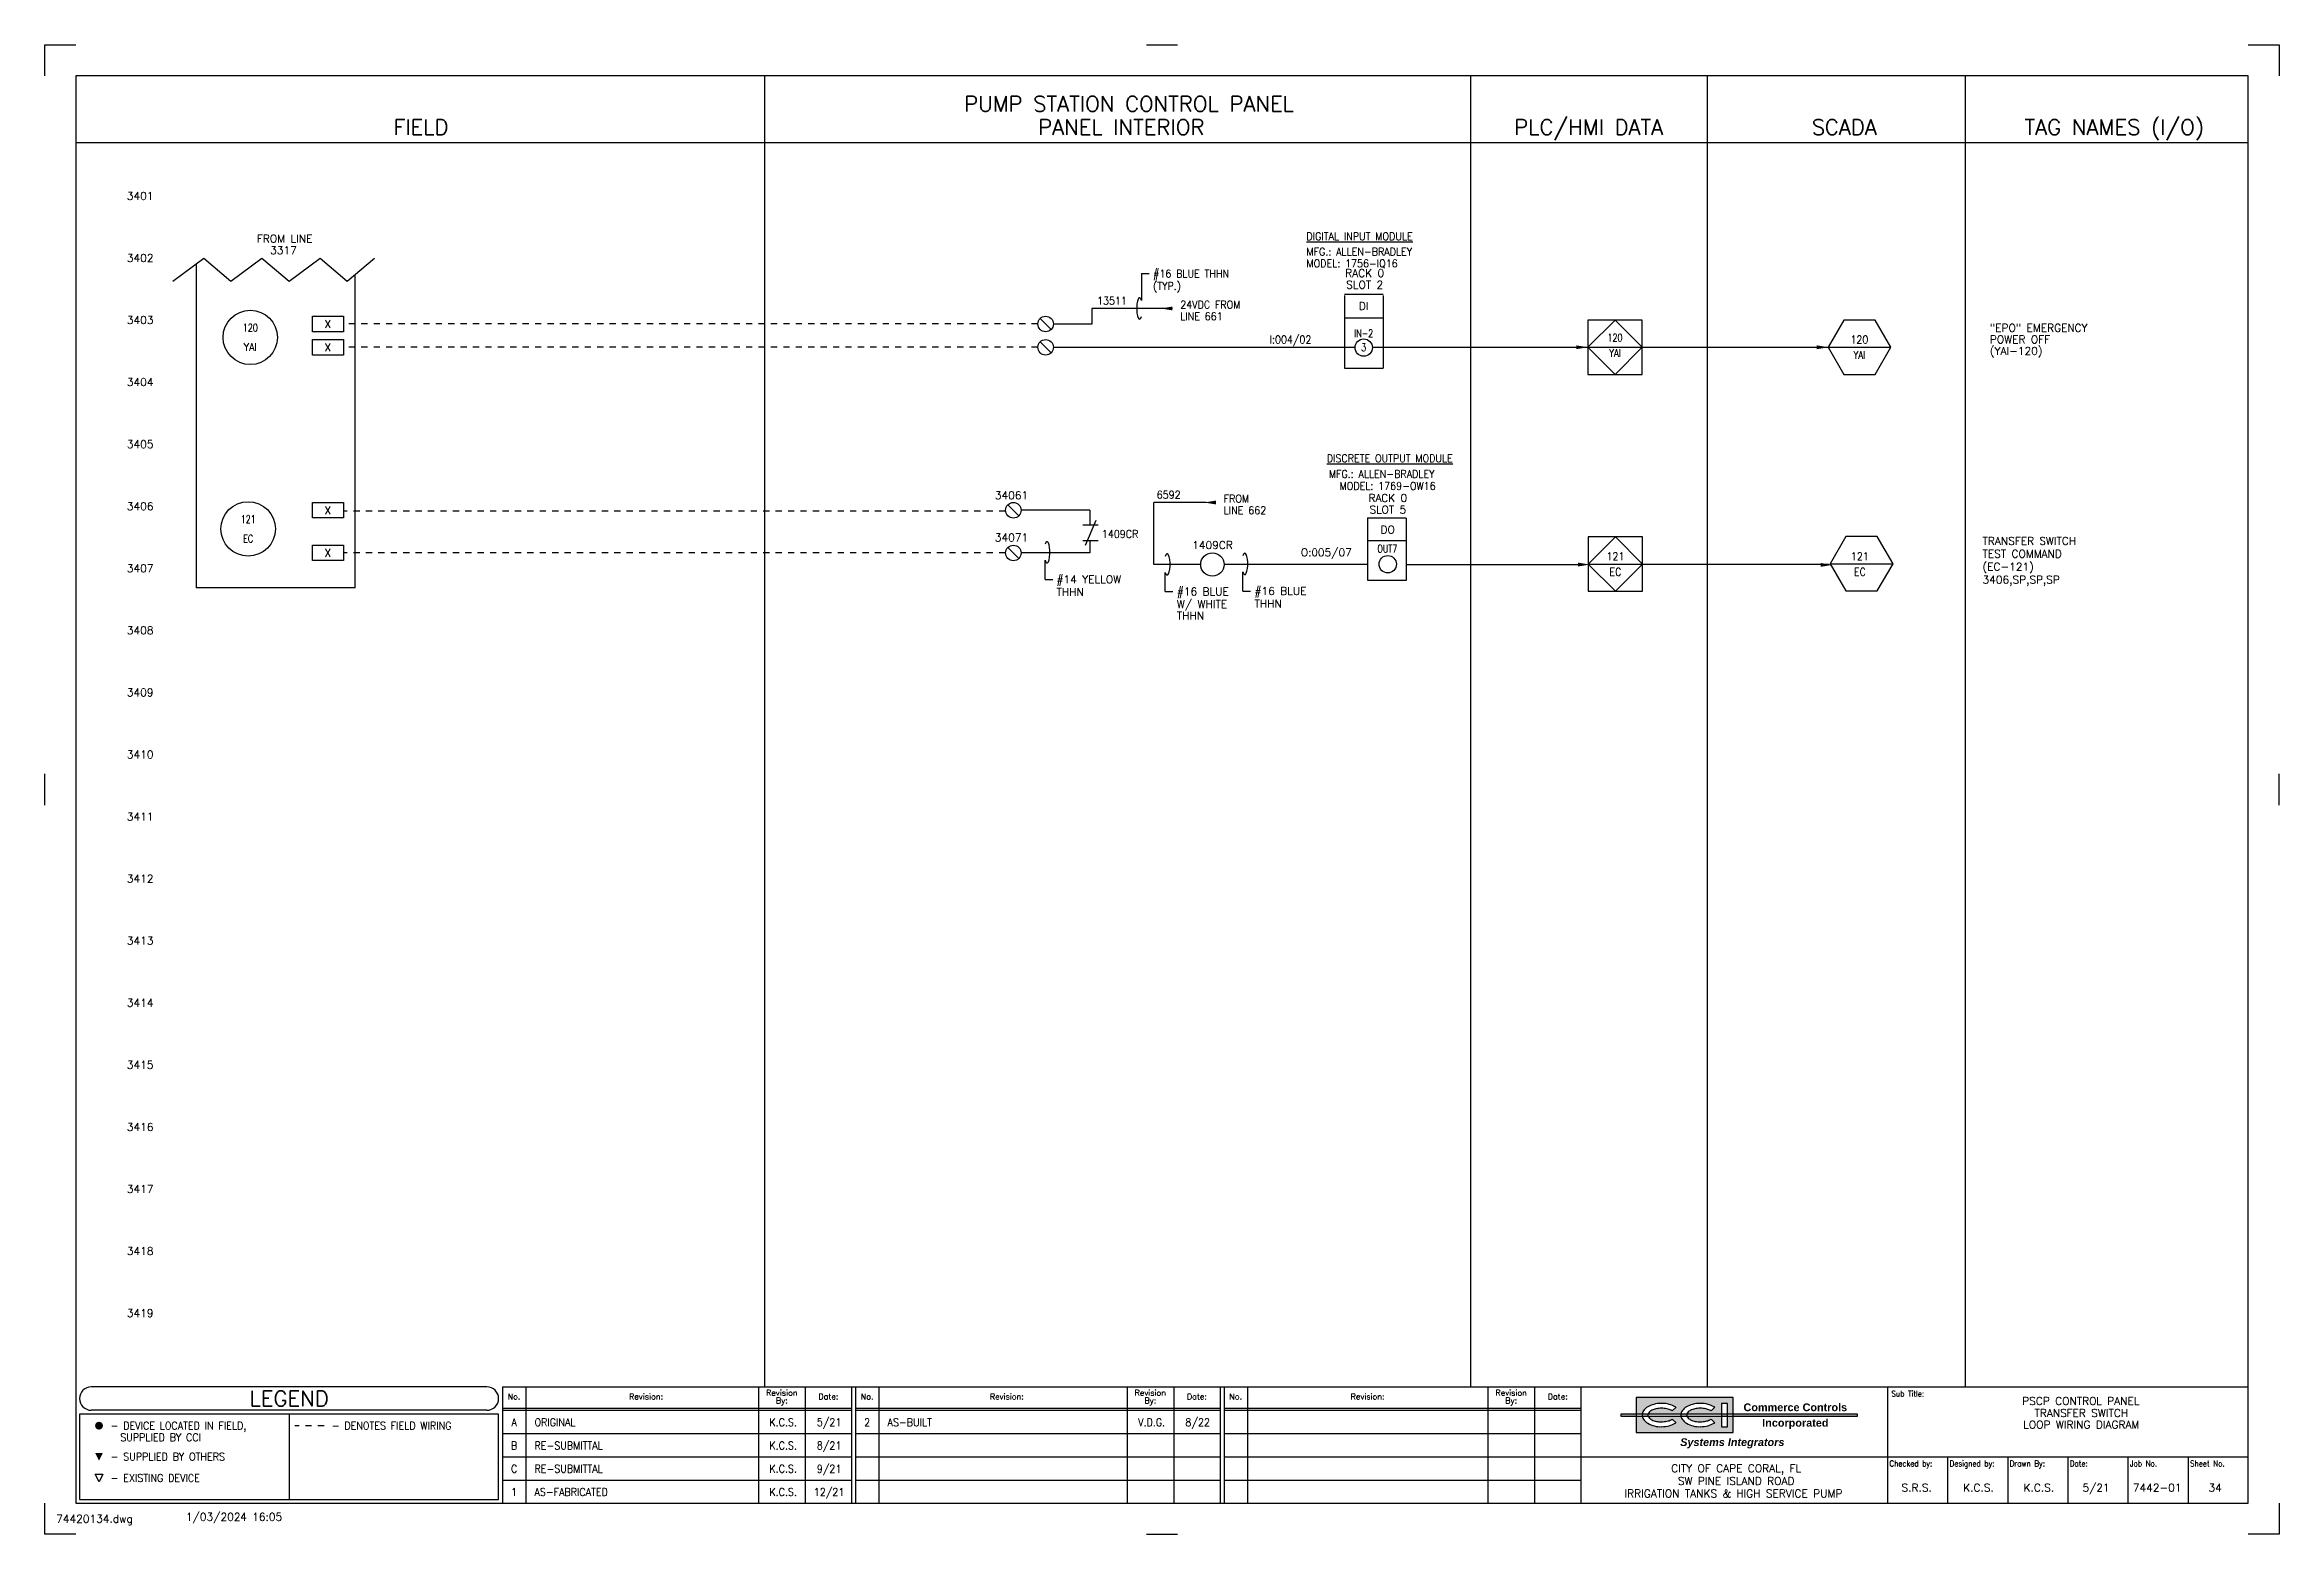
# Model space of a CAD drawing. Extents: x 0 to 36, y 0 to 24.
import ezdxf
from ezdxf.enums import TextEntityAlignment as Align

# ---------------------------------------------------------------- set-up
doc = ezdxf.new("R2010")
doc.units = 0
doc.header["$LTSCALE"] = 0.5
doc.header["$MEASUREMENT"] = 0
doc.linetypes.add('HIDDEN2', pattern=[0.1875, 0.125, -0.0625])
doc.layers.get('0').update_dxf_attribs({"linetype": 'CONTINUOUS'})
for name, color, linetype in [('02_i1769-IF8-ANALOG-', 32, 'CONTINUOUS'), ('BORDER', 2, 'CONTINUOUS'), ('CUT-MARK', 5, 'CONTINUOUS')]:
    doc.layers.add(name, color=color, linetype=linetype)
doc.styles.add('arial', font='arialbd.ttf')
doc.styles.add('arialitalic', font='arialbi.ttf')
doc.styles.add('ROMANS', font='ROMANS.shx')
doc.linetypes.add('FENCELINE1', pattern='A,0.25,-0.1,[133,ltypeshp.shx,S=0.1,R=0,X=-0.1,Y=0],-0.1,1', length=1.45)

# ---------------------------------------------------------------- blocks, each defined once
blk = doc.blocks.new('CUTMARK')
at = {"color": 5}
for p, q in [((0, 23.5), (0, 24)), ((0, 24), (0.5, 24)), ((17.75, 24), (18.25, 24)), ((35.5, 24), (36, 24)), ((36, 24), (36, 23.5)), ((0, 11.75), (0, 12.25)), ((36, 11.75), (36, 12.25)), ((0, 0), (0, 0.5)), ((36, 0.5), (36, 0)), ((0.5, 0), (0, 0)), ((17.75, 0), (18.25, 0)), ((36, 0), (35.5, 0))]:
    blk.add_line(p, q, dxfattribs=at)
blk = doc.blocks.new('FCIRLEG')
at = {"color": 5, "const_width": 0.0625}
blk.add_lwpolyline([(-0.03125, 0, 1), (0.03125, 0, 1)], format="xyb", close=True, dxfattribs=at)
blk = doc.blocks.new('FTRIULEG')
at = {"color": 5}
blk.add_solid([(0, 0.125), (0, 0.125), (-0.0625, 0), (0.0625, 0)], dxfattribs=at)
blk = doc.blocks.new('CCILOGO3')
h = blk.add_hatch(color=256)
h.paths.add_polyline_path([(25.922, 2.094, -0.060974), (26.047, 2.109, -0.060974), (26.172, 2.094, -0.074343), (26.268, 2.054, -0.016679), (26.281, 2.046), (26.221, 1.988, 0.036094), (26.202, 1.999, 0.064948), (26.135, 2.022, 0.051099), (26.047, 2.031, 0.051099), (25.958, 2.022, 0.064948), (25.892, 1.999, 0.104203), (25.841, 1.959, 0.105248), (25.83, 1.937), (26.36, 1.937, -0.117879), (26.38, 1.988, -0.106943), (26.451, 2.054, -0.074343), (26.547, 2.094, -0.060974), (26.672, 2.109, -0.060974), (26.797, 2.094, -0.074343), (26.893, 2.054, -0.016679), (26.906, 2.046), (26.846, 1.988, 0.036094), (26.827, 1.999, 0.064948), (26.76, 2.022, 0.051099), (26.672, 2.031, 0.051099), (26.583, 2.022, 0.064948), (26.517, 1.999, 0.104203), (26.466, 1.959, 0.105248), (26.455, 1.937), (27.016, 1.937), (27.016, 2.109), (27.109, 2.109), (27.109, 1.937), (27.203, 1.937), (27.203, 2.203), (25.641, 2.203), (25.641, 1.937), (25.735, 1.937, -0.117879), (25.755, 1.988, -0.106943), (25.826, 2.054, -0.074343)])
h.paths.add_polyline_path([(25.826, 1.789, -0.106943), (25.755, 1.856, -0.117879), (25.735, 1.906), (25.641, 1.906), (25.641, 1.641), (27.203, 1.641), (27.203, 1.906), (27.109, 1.906), (27.109, 1.734), (27.016, 1.734), (27.016, 1.906), (26.455, 1.906, 0.105248), (26.466, 1.885, 0.104203), (26.517, 1.845, 0.064948), (26.592, 1.819, 0.063643), (26.672, 1.812, 0.051099), (26.76, 1.822, 0.064948), (26.827, 1.845, 0.036094), (26.846, 1.856), (26.906, 1.798, -0.016679), (26.893, 1.789, -0.074343), (26.797, 1.75, -0.060974), (26.672, 1.734, -0.074995), (26.558, 1.745, -0.074343), (26.451, 1.789, -0.106943), (26.38, 1.856, -0.117879), (26.36, 1.906), (25.83, 1.906, 0.105248), (25.841, 1.885, 0.104203), (25.892, 1.845, 0.064948), (25.967, 1.819, 0.063643), (26.047, 1.812, 0.051099), (26.135, 1.822, 0.064948), (26.202, 1.845, 0.036094), (26.221, 1.856), (26.281, 1.798, -0.016679), (26.268, 1.789, -0.074343), (26.172, 1.75, -0.060974), (26.047, 1.734, -0.074995), (25.933, 1.745, -0.074343)])
h.paths.add_polyline_path([(25.641, 1.906), (25.641, 1.937), (25.391, 1.937), (25.391, 1.906)])
h.paths.add_polyline_path([(25.83, 1.906, -0.068202), (25.828, 1.922, -0.068202), (25.83, 1.937), (25.735, 1.937, 0.033731), (25.734, 1.922, 0.033731), (25.735, 1.906)])
h.paths.add_polyline_path([(26.455, 1.906, -0.068202), (26.453, 1.922, -0.068202), (26.455, 1.937), (26.36, 1.937, 0.033731), (26.359, 1.922, 0.033731), (26.36, 1.906)])
h.paths.add_polyline_path([(27.109, 1.906), (27.109, 1.937), (27.016, 1.937), (27.016, 1.906)])
h.paths.add_polyline_path([(29.203, 1.906), (29.203, 1.937), (27.203, 1.937), (27.203, 1.906)])
for p, q in [((27.203, 2.203), (25.641, 2.203)), ((25.641, 2.203), (25.641, 1.641)), ((27.203, 1.641), (27.203, 2.203)), ((29.203, 1.937), (25.391, 1.937)), ((25.391, 1.937), (25.391, 1.906)), ((25.391, 1.906), (29.203, 1.906)), ((26.221, 1.988), (26.281, 2.046)), ((26.221, 1.856), (26.281, 1.798)), ((26.846, 1.988), (26.906, 2.046)), ((26.846, 1.856), (26.906, 1.798)), ((27.109, 2.109), (27.016, 2.109)), ((27.016, 2.109), (27.016, 1.734)), ((27.109, 1.734), (27.109, 2.109)), ((29.203, 1.906), (29.203, 1.937)), ((25.641, 1.641), (27.203, 1.641)), ((27.016, 1.734), (27.109, 1.734))]:
    blk.add_line(p, q)
for centre, radius, start, end in [((25.851, 1.922), 0.116, 145.3805, 180), ((25.851, 1.922), 0.116, 180, 214.6195), ((25.944, 1.857), 0.23, 120.9638, 145.3805), ((25.944, 1.987), 0.23, 214.6195, 239.0362), ((26.006, 1.754), 0.35, 103.9568, 120.9638), ((25.886, 1.922), 0.0581, 140.3607, 180), ((25.886, 1.922), 0.0581, 180, 219.6393), ((25.962, 1.859), 0.157, 116.5651, 140.3607), ((25.962, 1.985), 0.157, 219.6393, 243.4349), ((26.013, 1.757), 0.271, 101.7009, 116.5651), ((26.028, 2.117), 0.305, 243.4349, 258.2991), ((26.047, 1.59), 0.519, 90, 103.9568), ((26.047, 1.595), 0.436, 90, 101.7009), ((26.031, 2.129), 0.317, 258.2991, 272.8654), ((26.047, 1.59), 0.519, 76.0432, 90), ((26.047, 1.595), 0.436, 78.2991, 90), ((26.047, 2.249), 0.436, 270, 281.7009), ((26.08, 1.757), 0.271, 63.4349, 78.2991), ((26.08, 2.087), 0.271, 281.7009, 296.5651), ((26.088, 1.754), 0.35, 59.0362, 76.0432), ((26.131, 1.859), 0.157, 55.1664, 63.4349), ((26.131, 1.985), 0.157, 296.5651, 304.8336), ((26.149, 1.857), 0.23, 55.214, 59.0362), ((26.476, 1.922), 0.116, 145.3805, 180), ((26.476, 1.922), 0.116, 180, 214.6195), ((26.569, 1.857), 0.23, 120.9638, 145.3805), ((26.569, 1.987), 0.23, 214.6195, 239.0362), ((26.631, 1.754), 0.35, 103.9568, 120.9638), ((26.511, 1.922), 0.0581, 140.3607, 180), ((26.511, 1.922), 0.0581, 180, 219.6393), ((26.587, 1.859), 0.157, 116.5651, 140.3607), ((26.587, 1.985), 0.157, 219.6393, 243.4349), ((26.638, 1.757), 0.271, 101.7009, 116.5651), ((26.653, 2.117), 0.305, 243.4349, 258.2991), ((26.672, 1.59), 0.519, 90, 103.9568), ((26.672, 1.595), 0.436, 90, 101.7009), ((26.656, 2.129), 0.317, 258.2991, 272.8654), ((26.672, 1.59), 0.519, 76.0432, 90), ((26.672, 1.595), 0.436, 78.2991, 90), ((26.672, 2.249), 0.436, 270, 281.7009), ((26.705, 1.757), 0.271, 63.4349, 78.2991), ((26.705, 2.087), 0.271, 281.7009, 296.5651), ((26.713, 1.754), 0.35, 59.0362, 76.0432), ((26.756, 1.859), 0.157, 55.1664, 63.4349), ((26.756, 1.985), 0.157, 296.5651, 304.8336), ((26.774, 1.857), 0.23, 55.214, 59.0362), ((26.027, 2.125), 0.391, 239.0362, 256.0432), ((26.025, 2.118), 0.384, 256.0432, 273.1986), ((26.047, 2.253), 0.519, 270, 283.9568), ((26.088, 2.09), 0.35, 283.9568, 300.9638), ((26.149, 1.987), 0.23, 300.9638, 304.786), ((26.652, 2.125), 0.391, 239.0362, 256.0432), ((26.65, 2.118), 0.384, 256.0432, 273.1986), ((26.672, 2.253), 0.519, 270, 283.9568), ((26.713, 2.09), 0.35, 283.9568, 300.9638), ((26.774, 1.987), 0.23, 300.9638, 304.786)]:
    blk.add_arc(centre, radius, start, end)
for s, style, p in [('Commerce Controls', 'arial', (28.203, 1.984)), ('Incorporated', 'arial', (28.203, 1.734)), ('Systems Integrators', 'arialitalic', (27.188, 1.422))]:
    blk.add_text(s, height=0.125, dxfattribs=dict(style=style)).set_placement(p, align=Align.CENTER)
blk = doc.blocks.new('LARROW')
at = {"color": 5}
blk.add_solid([(0.125, 0.03125), (0.125, -0.03125), (-0.0625, 0)], dxfattribs=at)
blk = doc.blocks.new('TERM')
at = {"color": 1}
blk.add_line((-0.088, 0.088), (0.088, -0.088), dxfattribs=at)
blk.add_circle((0, 0), 0.125, dxfattribs=at)
blk = doc.blocks.new('RARROW')
at = {"color": 5}
blk.add_solid([(-0.125, 0.03125), (-0.125, -0.03125), (0.0625, 0)], dxfattribs=at)
blk = doc.blocks.new('VNUMHAND')
at = {"color": 5}
blk.add_line((0, 0), (0, -0.309), dxfattribs=at)
at = {"color": 5, "linetype": 'Continuous'}
blk.add_polyline3d([(0, -0.309, 0), (-0.012, -0.281, 0), (-0.026, -0.267, 0), (-0.04, -0.269, 0), (-0.054, -0.286, 0), (-0.065, -0.318, 0), (-0.073, -0.361, 0), (-0.078, -0.411, 0), (-0.078, -0.464, 0), (-0.073, -0.514, 0), (-0.065, -0.557, 0), (-0.054, -0.589, 0), (-0.04, -0.606, 0), (-0.026, -0.608, 0), (-0.012, -0.594, 0), (0, -0.566, 0)], dxfattribs=at)
blk = doc.blocks.new('11')
at = {"style": 'ROMANS', "width": 0.9}
for s, p in [('C', (7.562, 0.993)), ('K.C.S.', (11.896, 0.993)), ('9/21', (12.637, 0.993))]:
    blk.add_text(s, height=0.125, dxfattribs=at).set_placement(p, align=Align.CENTER)
blk.add_text('RE-SUBMITTAL', height=0.125, dxfattribs=at).set_placement((7.891, 0.993))
blk = doc.blocks.new('14')
at = {"style": 'ROMANS', "width": 0.9}
for s, p in [('1', (7.563, 0.618)), ('K.C.S.', (11.896, 0.618)), ('12/21', (12.637, 0.618))]:
    blk.add_text(s, height=0.125, dxfattribs=at).set_placement(p, align=Align.CENTER)
blk.add_text('AS-FABRICATED', height=0.125, dxfattribs=at).set_placement((7.891, 0.618))
blk = doc.blocks.new('connc')
at = {"color": 5}
for p, q in [((-0.202, 0.084), (0.202, -0.084)), ((-0.125, 0.125), (-0.125, -0.125)), ((0.125, 0.125), (0.125, -0.125))]:
    blk.add_line(p, q, dxfattribs=at)
at = {"color": 5, "style": 'ROMANS'}
blk.add_attdef('NUMBER', text='', height=0.125, dxfattribs=at).set_placement((0, 0.188), align=Align.CENTER)
blk = doc.blocks.new('DrawingName')
at = {"color": 0, "linetype": 'Continuous', "insert": (0.1875, 0.3125), "char_height": 0.125, "attachment_point": 1, "style": 'ROMANS'}
blk.add_mtext('74420134.dwg', dxfattribs=at)
blk = doc.blocks.new('dwgfilename')
at = {"color": 0, "linetype": 'Continuous'}
blk.add_blockref('DrawingName', (0, 0), dxfattribs=at)
blk = doc.blocks.new('dwgdate')
at = {"color": 0, "linetype": 'Continuous', "insert": (2.1875, 0.34375), "char_height": 0.125, "attachment_point": 1, "style": 'ROMANS'}
blk.add_mtext(' 1/03/2024 16:05', dxfattribs=at)
blk = doc.blocks.new('Drawing_Name_Date_Panel_Layout')
at = {"linetype": 'Continuous'}
for name in ['dwgdate', 'dwgfilename']:
    blk.add_blockref(name, (0, 0), dxfattribs=at)

msp = doc.modelspace()

# ---------------------------------------------------------------- linework, layer by layer
at = {"linetype": 'Continuous'}
for p, q in [((11.594, 23.5), (11.594, 2.375)), ((22.969, 23.5), (22.969, 2.375)), ((26.781, 23.5), (26.781, 2.375)), ((30.938, 23.5), (30.938, 2.375)), ((0.5, 22.422), (35.5, 22.422)), ((2.062, 20.188), (2.562, 20.562)), ((2.562, 20.562), (3, 20.188)), ((3, 20.188), (3.5, 20.562)), ((3.5, 20.562), (3.938, 20.188)), ((3.938, 20.188), (4.438, 20.562)), ((4.438, 20.562), (4.875, 20.188)), ((4.875, 20.188), (5.312, 20.562)), ((2.438, 20.469), (2.438, 15.25)), ((5, 15.25), (5, 20.295)), ((21.562, 19.976), (20.938, 19.976)), ((20.938, 19.96), (20.938, 18.788)), ((21.562, 19.96), (21.562, 18.788)), ((4.313, 19.625), (4.813, 19.625)), ((4.313, 19.375), (4.313, 19.625)), ((4.813, 19.625), (4.813, 19.375)), ((16.25, 19.5), (16.875, 19.5)), ((16.875, 19.5), (16.875, 19.75)), ((20.938, 19.601), (21.562, 19.601)), ((4.813, 19.375), (4.313, 19.375)), ((4.313, 19), (4.313, 19.25)), ((4.313, 19.25), (4.813, 19.25)), ((4.813, 19.25), (4.813, 19)), ((16.25, 19.125), (21.11, 19.125)), ((24.86, 19.125), (25.735, 19.125)), ((28.73, 19.125), (29.74, 19.125)), ((4.813, 19), (4.313, 19)), ((20.938, 18.788), (21.562, 18.788)), ((4.313, 16.625), (4.813, 16.625)), ((4.313, 16.375), (4.313, 16.625)), ((4.813, 16.625), (4.813, 16.375)), ((17.867, 15.624), (17.867, 16.624)), ((4.813, 16.375), (4.313, 16.375)), ((16.838, 16.499), (16.838, 16.257)), ((16.839, 16.494), (16.839, 16.257)), ((21.934, 16.373), (21.309, 16.373)), ((21.312, 16.375), (21.312, 15.375)), ((21.935, 16.372), (21.936, 15.375)), ((4.313, 15.687), (4.313, 15.937)), ((4.313, 15.937), (4.813, 15.937)), ((4.813, 15.937), (4.813, 15.687)), ((16.838, 16.007), (16.838, 15.811)), ((21.935, 16.005), (21.31, 16.005)), ((4.813, 15.687), (4.313, 15.687)), ((24.867, 15.631), (25.742, 15.631)), ((28.766, 15.636), (29.777, 15.636)), ((28.834, 15.636), (29.709, 15.636)), ((5, 15.25), (2.438, 15.25)), ((21.312, 15.375), (21.938, 15.375)), ((0.875, 0.844), (0.813, 0.969)), ((0.813, 0.969), (0.938, 0.969)), ((0.938, 0.969), (0.875, 0.844))]:
    msp.add_line(p, q, dxfattribs=at)
at = {"color": 5}
for q in [(17.669, 19.878), (17.794, 20.312)]:
    msp.add_line((17.669, 20.312), q, dxfattribs=at)
at = {"linetype": 'HIDDEN2'}
for p, q in [((16, 19.5), (4.812, 19.5)), ((16, 19.125), (4.812, 19.125)), ((15.475, 16.487), (4.813, 16.487)), ((15.475, 15.812), (4.813, 15.812)), ((4.5, 1.75), (4.031, 1.75))]:
    msp.add_line(p, q, dxfattribs=at)
at = {"color": 0, "linetype": 'Continuous'}
for p, q in [((18.169, 19.75), (16.872, 19.75)), ((25.735, 19.562), (24.86, 19.562)), ((24.86, 19.562), (24.86, 18.688)), ((25.298, 19.562), (24.86, 19.125)), ((25.735, 19.125), (25.298, 19.562)), ((25.735, 18.688), (25.735, 19.562)), ((24.86, 19.125), (25.298, 18.688)), ((25.298, 18.688), (25.735, 19.125)), ((24.86, 18.688), (25.735, 18.688)), ((18.713, 16.624), (17.867, 16.624)), ((25.305, 16.069), (24.867, 15.631)), ((24.867, 16.069), (24.867, 15.194)), ((25.742, 16.069), (24.867, 16.069)), ((25.742, 15.631), (25.305, 16.069)), ((25.742, 15.194), (25.742, 16.069)), ((18.625, 15.624), (17.867, 15.624)), ((21.312, 15.624), (19, 15.624)), ((24.867, 15.631), (25.305, 15.194)), ((25.305, 15.194), (25.742, 15.631)), ((16.116, 15.384), (16.241, 15.384)), ((18.052, 15.189), (18.177, 15.189)), ((19.303, 15.197), (19.428, 15.197)), ((24.867, 15.194), (25.742, 15.194)), ((7.313, 0.562), (7.313, 1.937))]:
    msp.add_line(p, q, dxfattribs=at)
at = {"color": 0, "linetype": 'FENCELINE1', "ltscale": 0.5}
for p, q in [((21.39, 19.125), (24.86, 19.125)), ((21.936, 15.627), (24.75, 15.627)), ((25.739, 15.627), (25.742, 15.627)), ((25.75, 15.631), (28.75, 15.631))]:
    msp.add_line(p, q, dxfattribs=at)
at = {"linetype": 'FENCELINE1', "ltscale": 0.5}
msp.add_line((25.735, 19.125), (28.798, 19.125), dxfattribs=at)
for p, q in [((16.836, 16.499), (15.731, 16.499)), ((16.838, 15.811), (15.731, 15.811))]:
    msp.add_line(p, q)
at = {"color": 0}
for p, q in [((7.125, 2.375), (0.75, 2.375)), ((0.562, 1.937), (0.562, 0.562)), ((7.313, 1.937), (0.562, 1.937)), ((7.125, 2), (0.75, 2)), ((3.938, 1.937), (3.938, 0.562)), ((0.562, 0.562), (7.313, 0.562))]:
    msp.add_line(p, q, dxfattribs=at)
at = {"color": 2}
for p, q in [((7.375, 2.375), (13.062, 2.375)), ((7.375, 2.375), (7.375, 0.5)), ((7.75, 2.375), (7.75, 0.5)), ((11.5, 2.375), (11.5, 0.5)), ((12.25, 2.375), (12.25, 0.5)), ((13, 2.375), (13, 0.5)), ((13.062, 2.375), (13.062, 0.5)), ((13.062, 2.375), (19, 2.375)), ((13.438, 2.375), (13.438, 0.5)), ((17.438, 2.375), (17.438, 0.5)), ((18.188, 2.375), (18.188, 0.5)), ((18.938, 2.375), (18.938, 0.5)), ((19, 2.375), (24.75, 2.375)), ((19, 2.375), (19, 0.5)), ((19.375, 2.375), (19.375, 0.5)), ((23.25, 2.375), (23.25, 0.5)), ((24, 2.375), (24, 0.5)), ((24.754, 2.375), (35.5, 2.375)), ((24.754, 0.5), (24.754, 2.375)), ((29.688, 2.375), (29.688, 0.5)), ((7.375, 2.031), (12.996, 2.031)), ((7.375, 2), (13, 2)), ((13.062, 2.031), (18.933, 2.031)), ((13.062, 2), (18.938, 2)), ((19, 2.031), (24.746, 2.031)), ((19, 2), (24.75, 2)), ((7.375, 1.625), (13, 1.625)), ((13.062, 1.625), (18.938, 1.625)), ((19, 1.625), (24.75, 1.625)), ((7.375, 1.25), (13, 1.25)), ((13.062, 1.25), (18.938, 1.25)), ((19, 1.25), (24.75, 1.25)), ((24.754, 1.25), (35.5, 1.25)), ((30.656, 1.25), (30.656, 0.5)), ((31.625, 1.25), (31.625, 0.5)), ((32.594, 1.25), (32.594, 0.5)), ((33.562, 1.25), (33.562, 0.5)), ((34.531, 1.25), (34.531, 0.5)), ((7.375, 0.875), (13, 0.875)), ((13.062, 0.875), (18.938, 0.875)), ((19, 0.875), (24.75, 0.875))]:
    msp.add_line(p, q, dxfattribs=at)
at = {"color": 0}
for points in [[(28.983, 19.562), (28.73, 19.125), (28.983, 18.688), (29.488, 18.688), (29.74, 19.125), (29.488, 19.562)], [(29.019, 16.074), (28.766, 15.636), (29.019, 15.199), (29.524, 15.199), (29.777, 15.636), (29.524, 16.074)]]:
    msp.add_lwpolyline(points, close=True, dxfattribs=at)
at = {"color": 5, "linetype": 'Continuous'}
msp.add_polyline3d([(17.669, 19.878, 0), (17.657, 19.907, 0), (17.643, 19.921, 0), (17.629, 19.919, 0), (17.616, 19.901, 0), (17.604, 19.869, 0), (17.596, 19.826, 0), (17.592, 19.776, 0), (17.592, 19.724, 0), (17.596, 19.674, 0), (17.604, 19.631, 0), (17.616, 19.599, 0), (17.629, 19.581, 0), (17.643, 19.579, 0), (17.657, 19.593, 0), (17.669, 19.622, 0)], dxfattribs=at)
at = {"linetype": 'Continuous'}
for centre in [(3.312, 19.284), (3.278, 16.199)]:
    msp.add_circle(centre, 0.438, dxfattribs=at)
at = {"color": 0, "linetype": 'Continuous'}
for centre in [(21.25, 19.12), (21.637, 15.63)]:
    msp.add_circle(centre, 0.14, dxfattribs=at)
at = {"color": 5}
msp.add_circle((18.812, 15.625), 0.188, dxfattribs=at)
at = {"color": 0}
for centre, start, end in [((0.75, 2.187), 90, 270), ((7.125, 2.187), 270, 90)]:
    msp.add_arc(centre, 0.188, start, end, dxfattribs=at)
at = {"color": 5}
for points in [[(24.673, 19.156), (24.673, 19.094), (24.86, 19.125)], [(28.548, 19.156), (28.548, 19.094), (28.735, 19.125)]]:
    msp.add_solid(points, dxfattribs=at)
at = {"layer": 'BORDER', "color": 2}
for p, q in [((35.5, 23.5), (0.5, 23.5)), ((0.5, 23.5), (0.5, 0.5)), ((35.5, 0.5), (35.5, 23.5)), ((0.5, 0.5), (35.5, 0.5))]:
    msp.add_line(p, q, dxfattribs=at)

# ---------------------------------------------------------------- block references
at = {"linetype": 'Continuous'}
for name, p in [('TERM', (16.125, 19.5)), ('TERM', (16.125, 19.125)), ('TERM', (15.606, 16.499)), ('TERM', (15.606, 15.811)), ('11', (0, 0)), ('14', (0, 0)), ('Drawing_Name_Date_Panel_Layout', (0, 0))]:
    msp.add_blockref(name, p, dxfattribs=at)
at = {"color": 0, "linetype": 'Continuous'}
for name, p in [('LARROW', (18.044, 19.75)), ('LARROW', (18.744, 16.624)), ('CCILOGO3', (0, 0)), ('FCIRLEG', (0.875, 1.75))]:
    msp.add_blockref(name, p, dxfattribs=at)
at = {"color": 0, "rotation": 270}
msp.add_blockref('connc', (16.848, 16.132), dxfattribs=at)
at = {"color": 0, "linetype": 'Continuous', "rotation": 180}
for p in [(16.116, 15.384), (18.052, 15.189), (19.303, 15.197)]:
    msp.add_blockref('VNUMHAND', p, dxfattribs=at)
at = {"linetype": 'Continuous', "xscale": -1, "rotation": 180}
for p in [(24.826, 15.624), (28.734, 15.618)]:
    msp.add_blockref('RARROW', p, dxfattribs=at)
at = {"rotation": 180}
msp.add_blockref('FTRIULEG', (0.875, 1.312), dxfattribs=at)
at = {"layer": 'CUT-MARK'}
msp.add_blockref('CUTMARK', (0, 0), dxfattribs=at)

# ---------------------------------------------------------------- texts
at = {"style": 'ROMANS'}
for s, height, p in [('PUMP STATION CONTROL PANEL', 0.25, (17.469, 22.922)), ('PANEL INTERIOR', 0.25, (17.344, 22.547)), ('PSCP CONTROL PANEL ', 0.125, (32.846, 2.085)), ('LOOP WIRING DIAGRAM', 0.125, (32.81, 1.704)), ('TRANSFER SWITCH', 0.125, (32.81, 1.891)), ('CITY OF CAPE CORAL, FL', 0.125, (27.25, 1)), ('IRRIGATION TANKS & HIGH SERVICE PUMP ', 0.125, (27.25, 0.595)), ('SW PINE ISLAND ROAD', 0.125, (27.25, 0.798))]:
    msp.add_text(s, height=height, dxfattribs=at).set_placement(p, align=Align.CENTER)
at = {"linetype": 'Continuous', "style": 'ROMANS'}
for s, height, p in [('FIELD', 0.25, (6.062, 22.547)), ('PLC/HMI DATA', 0.25, (24.875, 22.547)), (' SCADA', 0.25, (28.906, 22.547)), ('TAG NAMES (I/O)', 0.25, (33.344, 22.547)), ('RACK 0', 0.125, (21.266, 20.257)), ('SLOT 2', 0.125, (21.266, 20.069)), ('DI', 0.125, (21.25, 19.726)), ('X', 0.125, (4.563, 19.437)), ('X', 0.125, (4.563, 19.062)), ('X', 0.125, (4.563, 16.437)), ('34061', 0.125, (15.574, 16.678)), ('RACK 0', 0.125, (21.638, 16.634)), ('SLOT 5', 0.125, (21.638, 16.447)), ('DO', 0.125, (21.637, 16.123)), ('X', 0.125, (4.563, 15.75)), ('34071', 0.125, (15.574, 15.997)), ('O:005/07', 0.125, (20.647, 15.757))]:
    msp.add_text(s, height=height, dxfattribs=at).set_placement(p, align=Align.CENTER)
for s, p in [('3401', (1.751, 21.501)), ('FROM LINE', (4.313, 20.813)), ('3402', (1.751, 20.501)), ('3317', (4.063, 20.626)), ('3403', (1.751, 19.501)), ('3404', (1.751, 18.501)), ('3405', (1.751, 17.501)), ('3406', (1.751, 16.501)), ('3407', (1.751, 15.501)), ('3408', (1.751, 14.501)), ('3409', (1.751, 13.501)), ('3410', (1.751, 12.501)), ('3411', (1.751, 11.501)), ('3412', (1.751, 10.501)), ('3413', (1.751, 9.501)), ('3414', (1.751, 8.501)), ('3415', (1.751, 7.501)), ('3416', (1.751, 6.501)), ('3417', (1.751, 5.501)), ('3418', (1.751, 4.501)), ('3419', (1.751, 3.501))]:
    msp.add_text(s, height=0.125, dxfattribs=at).set_placement(p, align=Align.RIGHT)
at = {"color": 0, "linetype": 'Continuous', "style": 'ROMANS', "width": 0.9}
for s, p in [('%%UDIGITAL INPUT MODULE', (20.327, 20.851)), ('MFG.: ALLEN-BRADLEY', (20.327, 20.601)), ('MODEL: 1756-IQ16', (20.327, 20.413)), ('#16 BLUE THHN', (17.857, 20.25)), ('(TYP.)', (17.857, 20.048)), ('%%UDISCRETE OUTPUT MODULE', (20.655, 17.273)), ('MFG.: ALLEN-BRADLEY', (20.689, 17.022)), ('MODEL: 1769-OW16', (20.861, 16.829))]:
    msp.add_text(s, height=0.125, dxfattribs=at).set_placement(p)
at = {"linetype": 'Continuous', "style": 'ROMANS'}
for s, width, p in [('13511', 0.9, (17.195, 19.812)), ('120', 0.75, (3.312, 19.378)), ('YAI', 0.9, (3.312, 19.065)), ('I:004/02', 0.9, (20.07, 19.187)), ('IN-2', 0.75, (21.25, 19.288)), ('3', 0.75, (21.25, 19.063)), ('120', 0.75, (25.298, 19.219)), ('YAI', 0.8, (25.298, 18.969)), ('120', 0.9, (29.235, 19.187)), ('YAI', 0.8, (29.235, 18.938)), ('6592', 0.9, (18.108, 16.686)), ('121', 0.75, (3.278, 16.293)), ('EC', 0.75, (3.278, 15.98)), ('1409CR', 0.9, (17.325, 16.054)), ('OUT7', 0.75, (21.63, 15.817)), ('121', 0.9, (25.305, 15.694)), ('EC', 0.9, (25.305, 15.444)), ('121', 0.9, (29.242, 15.694)), ('EC', 0.9, (29.242, 15.444))]:
    msp.add_text(s, height=0.125, dxfattribs=dict(at, width=width)).set_placement(p, align=Align.CENTER)
at = {"linetype": 'Continuous', "style": 'ROMANS', "width": 0.9}
for s, p in [('24VDC FROM', (18.294, 19.75)), ('LINE 661', (18.294, 19.562)), ('FROM', (18.994, 16.624)), ('LINE 662', (18.994, 16.436))]:
    msp.add_text(s, height=0.125, dxfattribs=at).set_placement(p)
at = {"color": 7, "linetype": 'Continuous', "style": 'ROMANS'}
for s, p in [('"EPO" EMERGENCY', (31.337, 19.375)), ('POWER OFF', (31.337, 19.188)), ('(YAI-120)', (31.337, 19.004))]:
    msp.add_text(s, height=0.125, dxfattribs=at).set_placement(p)
at = {"color": 0, "linetype": 'Continuous', "style": 'ROMANS'}
for s, p in [('THHN', (16.303, 15.119)), ('#14 YELLOW', (16.303, 15.322)), ('#16 BLUE', (18.24, 15.127)), ('#16 BLUE', (19.491, 15.134)), ('THHN', (18.24, 14.737)), ('W/ WHITE', (18.24, 14.924)), ('THHN', (19.491, 14.932))]:
    msp.add_text(s, height=0.125, dxfattribs=at).set_placement(p)
at = {"color": 0, "style": 'ROMANS'}
msp.add_text('LEGEND', height=0.25, dxfattribs=at).set_placement((3.938, 2.062), align=Align.CENTER)
at = {"color": 2, "style": 'ROMANS'}
for s, p in [('No.', (7.562, 2.219)), ('Revision:', (9.688, 2.219)), ('Revision', (11.875, 2.281)), ('By:', (11.875, 2.156)), ('Date:', (12.625, 2.219)), ('No.', (13.25, 2.219)), ('Revision:', (15.5, 2.219)), ('Revision', (17.812, 2.281)), ('By:', (17.812, 2.156)), ('Date:', (18.562, 2.219)), ('No.', (19.187, 2.219)), ('Revision:', (21.312, 2.219)), ('Revision', (23.625, 2.281)), ('By:', (23.625, 2.156)), ('Date:', (24.375, 2.219))]:
    msp.add_text(s, height=0.0938, dxfattribs=at).set_placement(p, align=Align.MIDDLE_CENTER)
at = {"color": 2, "style": 'ROMANS', "width": 0.9}
for s, height, p in [('Sub Title:', 0.0938, (29.75, 2.219)), ('Checked by:', 0.09375, (29.719, 1.094)), ('Designed by:', 0.09375, (30.688, 1.094)), ('Drawn By:', 0.0938, (31.656, 1.094)), ('Date:', 0.0938, (32.625, 1.094)), ('Job No.', 0.0938, (33.594, 1.094)), ('Sheet No.', 0.0938, (34.562, 1.094))]:
    msp.add_text(s, height=height, dxfattribs=at).set_placement(p)
at = {"style": 'ROMANS', "width": 0.9}
for s, p in [('- DEVICE LOCATED IN FIELD,', (1.063, 1.687)), ('- DENOTES FIELD WIRING', (4.625, 1.687)), ('ORIGINAL', (7.891, 1.743)), ('AS-BUILT', (13.579, 1.743)), ('  SUPPLIED BY CCI', (1.063, 1.5)), ('RE-SUBMITTAL', (7.891, 1.368)), ('- SUPPLIED BY OTHERS', (1.063, 1.187)), ('- EXISTING DEVICE', (1.063, 0.844))]:
    msp.add_text(s, height=0.125, dxfattribs=at).set_placement(p)
for s, p in [('A', (7.562, 1.743)), ('K.C.S.', (11.896, 1.743)), ('5/21', (12.637, 1.743)), ('2', (13.25, 1.743)), ('V.D.G.', (17.833, 1.743)), ('8/22', (18.575, 1.743)), ('B', (7.562, 1.368)), ('K.C.S.', (11.896, 1.368)), ('8/21', (12.637, 1.368))]:
    msp.add_text(s, height=0.125, dxfattribs=at).set_placement(p, align=Align.CENTER)
at = {"style": 'ROMANS'}
msp.add_attdef('1409CR', text='', height=0.125, dxfattribs=at).set_placement((18.812, 15.875), align=Align.CENTER)
at = {"layer": '02_i1769-IF8-ANALOG-', "color": 0, "linetype": 'Continuous', "insert": (31.218, 16.068), "char_height": 0.125, "attachment_point": 1, "style": 'ROMANS'}
msp.add_mtext_dynamic_manual_height_columns('TRANSFER SWITCH\\PTEST COMMAND\\P(EC-121)\\P3406,SP,SP,SP', width=3.46977, gutter_width=0.625, heights=[1.555], dxfattribs=at)
at = {"layer": 'BORDER', "color": 4, "style": 'ROMANS'}
for s, p in [('S.R.S.', (30.156, 0.688)), ('K.C.S.', (31.156, 0.688)), ('K.C.S.', (32.125, 0.688)), ('5/21', (33.047, 0.688)), ('7442-01', (34.031, 0.688)), ('34', (34.969, 0.688))]:
    msp.add_text(s, height=0.125, dxfattribs=at).set_placement(p, align=Align.CENTER)

doc.saveas('drawing.dxf')
